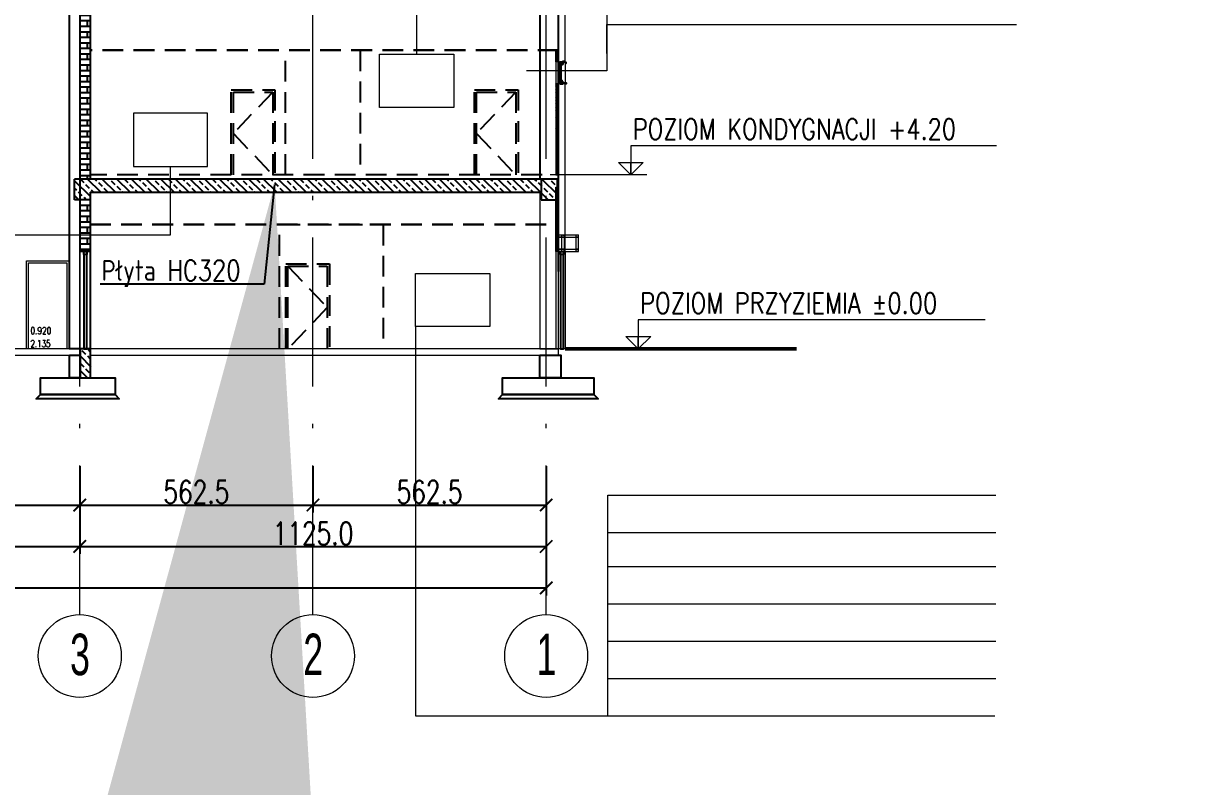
# Model space of a CAD drawing. Extents: x 6529560 to 6558080, y 5579316 to 5588131.
# Drawn here: x 6543811.01 to 6543839.44, y 5579474.4 to 5579492.81 of the extents above; entities that cross this region are included whole.
import ezdxf

# ---------------------------------------------------------------- set-up
doc = ezdxf.new("R2010")
doc.units = 0
doc.header["$MEASUREMENT"] = 0
doc.header["$PDSIZE"] = -5
for name, pattern in [('ACAD_ISO02W100', [15, 12, -3]), ('ACAD_ISO10W100', [18, 12, -3, 0, -3]), ('DASHED', [0.75, 0.5, -0.25]), ('GR_HIDDEN', [0.004, 0.003, -0.001]), ('GR_SOLID', [0]), ('HIDDEN', [0.375, 0.25, -0.125])]:
    doc.linetypes.add(name, pattern=pattern)
doc.layers.get('0').update_dxf_attribs({"color": 2, "linetype": 'CONTINUOUS', "lineweight": 5})
doc.layers.get('Defpoints').update_dxf_attribs({"linetype": 'CONTINUOUS'})
for name, color, linetype, lineweight in [('arch_dźwigar', 253, 'CONTINUOUS', 13), ('arch_linie widokowe', 4, 'CONTINUOUS', 13), ('arch_linie widokowe elewacje', 150, 'GR_SOLID', 13), ('arch_opisy', 20, 'CONTINUOUS', 13), ('arch_osie', 181, 'CONTINUOUS', 5), ('arch_sciany dzialowe cienkie na hali', 52, 'CONTINUOUS', 15), ('arch_sciany dzilowe cienkie na hali', 42, 'CONTINUOUS', 15), ('arch_sciany murowane wewnetrzne', 20, 'CONTINUOUS', 25), ('arch_wymiary', 2, 'CONTINUOUS', 13), ('BODENPLATTE_N6', 3, 'GR_SOLID', 18), ('FENSTER_N1', 7, 'GR_HIDDEN', 13), ('STRICHART_0_N4', 4, 'GR_SOLID', 50), ('STUETZE_N8', 7, 'GR_SOLID', 18), ('W_BETON_N6', 94, 'GR_SOLID', 18)]:
    doc.layers.add(name, color=color, linetype=linetype, lineweight=lineweight)
for name, color, linetype in [('arch_osie opisy', 1, 'CONTINUOUS'), ('KONS_KW_010T', 2, 'CONTINUOUS'), ('KONS_KW_100L', 1, 'DASHED'), ('KONS_KW_304L', 4, 'CONTINUOUS'), ('KONS_KW_309H', 9, 'CONTINUOUS'), ('P', 9, 'HIDDEN'), ('T', 9, 'CONTINUOUS'), ('Tore-Türen_Schnitt', 9, 'CONTINUOUS'), ('Wandbl-Schnitt', 7, 'CONTINUOUS'), ('Zb', 2, 'CONTINUOUS')]:
    doc.layers.add(name, color=color, linetype=linetype)
doc.styles.add('GR_STANDARD', font='simplex.shx')
doc.styles.add('ROMAN', font='romans.shx', dxfattribs={"width": 0.8})
doc.styles.add('ROMANS', font='romans.shx', dxfattribs={"width": 0.8})
doc.styles.get("Standard").update_dxf_attribs({"font": 'arial.ttf', "width": 0.75})
doc.styles.add('styl1', font='romans.shx', dxfattribs={"width": 0.75})
doc.dimstyles.new('D-GB-50', dxfattribs={"dimscale": 50, "dimtxt": 2.5, "dimasz": 2.5, "dimexe": 1, "dimexo": 2, "dimtad": 1, "dimdec": 0, "dimtxsty": 'ROMANS', "dimblk": 'OBLIQUE', "dimcen": 2.5, "dimdle": 1, "dimclrd": 256, "dimclre": 256, "dimclrt": 2, "dimadec": 0, "dimazin": 0, "dimtfac": 1, "dimtdec": 0, "dimtix": 1, "dimtmove": 2, "dimatfit": 3, "dimfxl": 1, "dimarcsym": 0})
doc.dimstyles.new('wymiary hala', dxfattribs={"dimtxt": 0.55, "dimasz": 0.3, "dimexe": 0.18, "dimexo": 0.0625, "dimgap": 0.04, "dimtad": 1, "dimtoh": 1, "dimdec": 1, "dimlfac": 100, "dimzin": 0, "dimdsep": 46, "dimtxsty": 'styl1', "dimblk": 'ARCHTICK', "dimcen": 0.09, "dimadec": 0, "dimazin": 0, "dimtfac": 1, "dimtdec": 1, "dimtofl": 0, "dimtmove": 0, "dimatfit": 3, "dimldrblk": 'ARCHTICK', "dimfxl": 1, "dimtolj": 1, "dimtzin": 0, "dimarcsym": 0})

# ---------------------------------------------------------------- blocks, each defined once
blk = doc.blocks.new('_OBLIQUE')
at = {"color": 0, "linetype": 'ByBlock', "lineweight": -2}
blk.add_line((-0.5, -0.5), (0.5, 0.5), dxfattribs=at)
blk = doc.blocks.new('_ArchTick')
at = {"color": 0, "linetype": 'ByBlock', "const_width": 0.15}
blk.add_lwpolyline([(-0.5, -0.5), (0.5, 0.5)], dxfattribs=at)
blk = doc.blocks.new('*D728')
at = {"layer": 'arch_wymiary', "color": 0, "lineweight": -2, "transparency": 16777216}
for p, q in [((6543722.285, 5579482.126), (6543722.285, 5579479.008)), ((6543823.615, 5579482.126), (6543823.615, 5579479.008)), ((6543722.285, 5579479.188), (6543823.615, 5579479.188))]:
    blk.add_line(p, q, dxfattribs=at)
at = {"layer": 'Defpoints', "color": 0, "transparency": 16777216}
for p in [(6543722.285, 5579482.188), (6543823.615, 5579482.188), (6543823.615, 5579479.188)]:
    blk.add_point(p, dxfattribs=at)
at = {"layer": 'arch_wymiary', "color": 0, "lineweight": -2, "transparency": 16777216, "xscale": 0.3, "yscale": 0.3, "zscale": 0.3, "rotation": 180}
blk.add_blockref('_ArchTick', (6543722.285, 5579479.188), dxfattribs=at)
at = {"layer": 'arch_wymiary', "color": 0, "lineweight": -2, "transparency": 16777216, "xscale": 0.3, "yscale": 0.3, "zscale": 0.3}
blk.add_blockref('_ArchTick', (6543823.615, 5579479.188), dxfattribs=at)
at = {"layer": 'arch_wymiary', "color": 0, "transparency": 16777216, "insert": (6543772.95, 5579479.503), "char_height": 0.55, "attachment_point": 5, "style": 'styl1'}
blk.add_mtext('\\A1;10133.0', dxfattribs=at)
blk = doc.blocks.new('*D732')
at = {"layer": 'arch_wymiary', "color": 0, "lineweight": -2, "transparency": 16777216}
for p, q in [((6543789.865, 5579482.126), (6543789.865, 5579480.008)), ((6543812.365, 5579482.126), (6543812.365, 5579480.008)), ((6543789.865, 5579480.188), (6543812.365, 5579480.188))]:
    blk.add_line(p, q, dxfattribs=at)
at = {"layer": 'Defpoints', "color": 0, "transparency": 16777216}
for p in [(6543789.865, 5579482.188), (6543812.365, 5579482.188), (6543812.365, 5579480.188)]:
    blk.add_point(p, dxfattribs=at)
at = {"layer": 'arch_wymiary', "color": 0, "lineweight": -2, "transparency": 16777216, "xscale": 0.3, "yscale": 0.3, "zscale": 0.3, "rotation": 180}
blk.add_blockref('_ArchTick', (6543789.865, 5579480.188), dxfattribs=at)
at = {"layer": 'arch_wymiary', "color": 0, "lineweight": -2, "transparency": 16777216, "xscale": 0.3, "yscale": 0.3, "zscale": 0.3}
blk.add_blockref('_ArchTick', (6543812.365, 5579480.188), dxfattribs=at)
at = {"layer": 'arch_wymiary', "color": 0, "transparency": 16777216, "insert": (6543801.115, 5579480.503), "char_height": 0.55, "attachment_point": 5, "style": 'styl1'}
blk.add_mtext('\\A1;2250.0', dxfattribs=at)
blk = doc.blocks.new('*D733')
at = {"layer": 'arch_wymiary', "color": 0, "lineweight": -2, "transparency": 16777216}
for p, q in [((6543812.365, 5579482.126), (6543812.365, 5579480.008)), ((6543823.615, 5579482.126), (6543823.615, 5579480.008)), ((6543812.365, 5579480.188), (6543823.615, 5579480.188))]:
    blk.add_line(p, q, dxfattribs=at)
at = {"layer": 'Defpoints', "color": 0, "transparency": 16777216}
for p in [(6543812.365, 5579482.188), (6543823.615, 5579482.188), (6543823.615, 5579480.188)]:
    blk.add_point(p, dxfattribs=at)
at = {"layer": 'arch_wymiary', "color": 0, "lineweight": -2, "transparency": 16777216, "xscale": 0.3, "yscale": 0.3, "zscale": 0.3, "rotation": 180}
blk.add_blockref('_ArchTick', (6543812.365, 5579480.188), dxfattribs=at)
at = {"layer": 'arch_wymiary', "color": 0, "lineweight": -2, "transparency": 16777216, "xscale": 0.3, "yscale": 0.3, "zscale": 0.3}
blk.add_blockref('_ArchTick', (6543823.615, 5579480.188), dxfattribs=at)
at = {"layer": 'arch_wymiary', "color": 0, "transparency": 16777216, "insert": (6543817.99, 5579480.503), "char_height": 0.55, "attachment_point": 5, "style": 'styl1'}
blk.add_mtext('\\A1;1125.0', dxfattribs=at)
blk = doc.blocks.new('*D749')
at = {"layer": 'arch_wymiary', "color": 0, "lineweight": -2, "transparency": 16777216}
for p, q in [((6543806.74, 5579482.126), (6543806.74, 5579481.008)), ((6543812.365, 5579482.063), (6543812.365, 5579481.008)), ((6543806.74, 5579481.188), (6543812.365, 5579481.188))]:
    blk.add_line(p, q, dxfattribs=at)
at = {"layer": 'Defpoints', "color": 0, "transparency": 16777216}
for p in [(6543806.74, 5579482.188), (6543812.365, 5579482.126), (6543812.365, 5579481.188)]:
    blk.add_point(p, dxfattribs=at)
at = {"layer": 'arch_wymiary', "color": 0, "lineweight": -2, "transparency": 16777216, "xscale": 0.3, "yscale": 0.3, "zscale": 0.3, "rotation": 180}
blk.add_blockref('_ArchTick', (6543806.74, 5579481.188), dxfattribs=at)
at = {"layer": 'arch_wymiary', "color": 0, "lineweight": -2, "transparency": 16777216, "xscale": 0.3, "yscale": 0.3, "zscale": 0.3}
blk.add_blockref('_ArchTick', (6543812.365, 5579481.188), dxfattribs=at)
at = {"layer": 'arch_wymiary', "color": 0, "transparency": 16777216, "insert": (6543809.553, 5579481.503), "char_height": 0.55, "attachment_point": 5, "style": 'styl1'}
blk.add_mtext('\\A1;562.5', dxfattribs=at)
blk = doc.blocks.new('*D750')
at = {"layer": 'arch_wymiary', "color": 0, "lineweight": -2, "transparency": 16777216}
for p, q in [((6543812.365, 5579482.063), (6543812.365, 5579481.008)), ((6543817.99, 5579482.126), (6543817.99, 5579481.008)), ((6543812.365, 5579481.188), (6543817.99, 5579481.188))]:
    blk.add_line(p, q, dxfattribs=at)
at = {"layer": 'Defpoints', "color": 0, "transparency": 16777216}
for p in [(6543817.99, 5579482.188), (6543812.365, 5579482.126), (6543817.99, 5579481.188)]:
    blk.add_point(p, dxfattribs=at)
at = {"layer": 'arch_wymiary', "color": 0, "lineweight": -2, "transparency": 16777216, "xscale": 0.3, "yscale": 0.3, "zscale": 0.3, "rotation": 180}
blk.add_blockref('_ArchTick', (6543812.365, 5579481.188), dxfattribs=at)
at = {"layer": 'arch_wymiary', "color": 0, "lineweight": -2, "transparency": 16777216, "xscale": 0.3, "yscale": 0.3, "zscale": 0.3}
blk.add_blockref('_ArchTick', (6543817.99, 5579481.188), dxfattribs=at)
at = {"layer": 'arch_wymiary', "color": 0, "transparency": 16777216, "insert": (6543815.178, 5579481.503), "char_height": 0.55, "attachment_point": 5, "style": 'styl1'}
blk.add_mtext('\\A1;562.5', dxfattribs=at)
blk = doc.blocks.new('*D751')
at = {"layer": 'arch_wymiary', "color": 0, "lineweight": -2, "transparency": 16777216}
for p, q in [((6543817.99, 5579482.126), (6543817.99, 5579481.008)), ((6543823.615, 5579482.126), (6543823.615, 5579481.008)), ((6543817.99, 5579481.188), (6543823.615, 5579481.188))]:
    blk.add_line(p, q, dxfattribs=at)
at = {"layer": 'Defpoints', "color": 0, "transparency": 16777216}
for p in [(6543817.99, 5579482.188), (6543823.615, 5579482.188), (6543823.615, 5579481.188)]:
    blk.add_point(p, dxfattribs=at)
at = {"layer": 'arch_wymiary', "color": 0, "lineweight": -2, "transparency": 16777216, "xscale": 0.3, "yscale": 0.3, "zscale": 0.3, "rotation": 180}
blk.add_blockref('_ArchTick', (6543817.99, 5579481.188), dxfattribs=at)
at = {"layer": 'arch_wymiary', "color": 0, "lineweight": -2, "transparency": 16777216, "xscale": 0.3, "yscale": 0.3, "zscale": 0.3}
blk.add_blockref('_ArchTick', (6543823.615, 5579481.188), dxfattribs=at)
at = {"layer": 'arch_wymiary', "color": 0, "transparency": 16777216, "insert": (6543820.803, 5579481.503), "char_height": 0.55, "attachment_point": 5, "style": 'styl1'}
blk.add_mtext('\\A1;562.5', dxfattribs=at)

msp = doc.modelspace()

# ---------------------------------------------------------------- hatches: boundary and pattern name
at = {"layer": 'arch_sciany dzilowe cienkie na hali'}
h = msp.add_hatch(dxfattribs=at)
h.set_pattern_fill('ANSI31', color=256, scale=0.2)
h.set_pattern_definition([(45, (33.69153, 249.91972), (-0.01767766954077, 0.01767766954077), [])])
h.paths.add_polyline_path([(6543823.9152, 5579491.8849), (6543823.8452, 5579491.8849), (6543823.8452, 5579492.1549), (6543823.9152, 5579492.1549)])
h.paths.add_polyline_path([(6543823.9152, 5579491.3499), (6543823.8452, 5579491.3499), (6543823.8452, 5579489.1549), (6543823.9152, 5579489.1549)])
h.paths.add_polyline_path([(6543823.8452, 5579488.8549), (6543823.9152, 5579488.8549), (6543823.9152, 5579487.3068), (6543823.8452, 5579487.3068)])
at = {"layer": 'KONS_KW_309H'}
h = msp.add_hatch(dxfattribs=at)
h.set_pattern_fill('ANSI33', color=256, angle=90, style=0)
h.set_pattern_definition([(135, (6536933.73543, 5573839.35442), (-0.1767766954, -0.1767766954), []), (135, (6536933.73543, 5573839.5312), (-0.1767766954, -0.1767766954), [0.125, -0.0625])])
h.paths.add_polyline_path([(6543823.4902, 5579489.0549), (6543812.2395, 5579489.0549), (6543812.2395, 5579488.5549), (6543812.6152, 5579488.5549), (6543812.6152, 5579488.7349), (6543823.4902, 5579488.7349)])
h.paths.add_polyline_path([(6543823.8902, 5579489.0549), (6543823.4902, 5579489.0549), (6543823.4902, 5579488.5549), (6543823.8902, 5579488.5549)])
h = msp.add_hatch(dxfattribs=at)
h.set_pattern_fill('ANSI33', color=256, angle=90, style=0)
h.set_pattern_definition([(135, (6536990.21404, 5573633.11772), (-0.1767766954, -0.1767766954), []), (135, (6536990.21404, 5573633.2945), (-0.1767766954, -0.1767766954), [0.125, -0.0625])])
h.paths.add_polyline_path([(6543812.6152, 5579484.9549), (6543812.3745, 5579484.9549), (6543812.3745, 5579484.2549), (6543812.647, 5579484.2549)])
at = {"layer": 'P'}
h = msp.add_hatch(dxfattribs=at)
h.set_pattern_fill('AR-BRSTD', color=256, scale=0.05, style=0)
h.set_pattern_definition([(0, (6536960.94851, 5573841.10454), (0, 0.13335), []), (90, (6536960.94851, 5573841.10454), (-0.2, 0.13335), [0.13335, -0.13335])])
h.paths.add_polyline_path([(6543812.6152, 5579494.5049), (6543812.3751, 5579494.5049), (6543812.3752, 5579489.0549), (6543812.6152, 5579489.0549)])
h = msp.add_hatch(dxfattribs=at)
h.set_pattern_fill('AR-BRSTD', color=256, scale=0.05, style=0)
h.set_pattern_definition([(0, (6536960.94851, 5573835.31954), (0, 0.13335), []), (90, (6536960.94851, 5573835.31954), (-0.2, 0.13335), [0.13335, -0.13335])])
h.paths.add_polyline_path([(6543812.6152, 5579488.5549), (6543812.3752, 5579488.5549), (6543812.3752, 5579487.3048), (6543812.6152, 5579487.3048)])

# ---------------------------------------------------------------- linework, layer by layer
at = {"color": 1}
msp.add_line((6543826.0425, 5579489.1549, 0.0224), (6543823.7102, 5579489.1549, 0.0224), dxfattribs=at)
at = {"color": 1, "extrusion": (0, 0, -1)}
for points in [[(-6543834.4733, 5579489.8549), (-6543825.656, 5579489.8549), (-6543825.656, 5579489.1549)], [(-6543834.1995, 5579485.6549), (-6543825.8354, 5579485.6549), (-6543825.8354, 5579484.9549)]]:
    msp.add_lwpolyline(points, dxfattribs=at)
at = {"color": 1}
for points in [[(6543825.656, 5579489.4549), (6543825.656, 5579489.1549), (6543825.356, 5579489.4549), (6543825.656, 5579489.4549)], [(6543825.656, 5579489.4549), (6543825.956, 5579489.4549), (6543825.656, 5579489.1549), (6543825.656, 5579489.4549)], [(6543825.8354, 5579485.2549), (6543825.8354, 5579484.9549), (6543825.5354, 5579485.2549), (6543825.8354, 5579485.2549)], [(6543825.8354, 5579485.2549), (6543826.1354, 5579485.2549), (6543825.8354, 5579484.9549), (6543825.8354, 5579485.2549)]]:
    msp.add_lwpolyline(points, dxfattribs=at)
at = {"layer": 'arch_dźwigar', "color": 3}
for p, q in [((6543823.9152, 5579487.7049, 0.0224), (6543824.3981, 5579487.7049, -7.4948)), ((6543824.3981, 5579487.6464, -7.4948), (6543823.9152, 5579487.6464, 0.0224)), ((6543823.9887, 5579487.7025, 0.0224), (6543823.9884, 5579487.701, 0.0224)), ((6543823.9884, 5579487.701, 0.0224), (6543823.9884, 5579487.6503, 0.0224)), ((6543823.9884, 5579487.6503, 0.0224), (6543823.9887, 5579487.6488, 0.0224)), ((6543823.9884, 5579487.6464, 0.0224), (6543823.9884, 5579487.3634, 0.0224)), ((6543823.9895, 5579487.7037, 0.0224), (6543823.9887, 5579487.7025, 0.0224)), ((6543823.9887, 5579487.6488, 0.0224), (6543823.9895, 5579487.6475, 0.0224)), ((6543823.9908, 5579487.7046, 0.0224), (6543823.9895, 5579487.7037, 0.0224)), ((6543823.9895, 5579487.6475, 0.0224), (6543823.9908, 5579487.6466, 0.0224)), ((6543823.9903, 5579487.701, 0.0224), (6543823.9905, 5579487.7017, 0.0224)), ((6543823.9903, 5579487.6503, 0.0224), (6543823.9903, 5579487.701, 0.0224)), ((6543823.9905, 5579487.6495, 0.0224), (6543823.9903, 5579487.6503, 0.0224)), ((6543823.9905, 5579487.7017, 0.0224), (6543823.9909, 5579487.7024, 0.0224)), ((6543823.9909, 5579487.6489, 0.0224), (6543823.9905, 5579487.6495, 0.0224)), ((6543823.9923, 5579487.7049, 0.0224), (6543823.9908, 5579487.7046, 0.0224)), ((6543823.9908, 5579487.6466, 0.0224), (6543823.9923, 5579487.6464, 0.0224)), ((6543823.9909, 5579487.7024, 0.0224), (6543823.9915, 5579487.7028, 0.0224)), ((6543823.9915, 5579487.6485, 0.0224), (6543823.9909, 5579487.6489, 0.0224)), ((6543823.9915, 5579487.7028, 0.0224), (6543823.9923, 5579487.7029, 0.0224)), ((6543823.9923, 5579487.6483, 0.0224), (6543823.9915, 5579487.6485, 0.0224)), ((6543824.0176, 5579487.7029, 0.0224), (6543823.9923, 5579487.7029, 0.0224)), ((6543824.0176, 5579487.6483, 0.0224), (6543823.9923, 5579487.6483, 0.0224)), ((6543824.0176, 5579487.7029, 0.0224), (6543824.043, 5579487.7029, 0.0224)), ((6543824.0176, 5579487.6483, 0.0224), (6543824.043, 5579487.6483, 0.0224)), ((6543824.043, 5579487.7049, 0.0224), (6543824.0445, 5579487.7046, 0.0224)), ((6543824.0438, 5579487.7028, 0.0224), (6543824.043, 5579487.7029, 0.0224)), ((6543824.043, 5579487.6483, 0.0224), (6543824.0438, 5579487.6485, 0.0224)), ((6543824.0445, 5579487.6466, 0.0224), (6543824.043, 5579487.6464, 0.0224)), ((6543824.0444, 5579487.7024, 0.0224), (6543824.0438, 5579487.7028, 0.0224)), ((6543824.0438, 5579487.6485, 0.0224), (6543824.0444, 5579487.6489, 0.0224)), ((6543824.0448, 5579487.7017, 0.0224), (6543824.0444, 5579487.7024, 0.0224)), ((6543824.0444, 5579487.6489, 0.0224), (6543824.0448, 5579487.6495, 0.0224)), ((6543824.0445, 5579487.7046, 0.0224), (6543824.0458, 5579487.7037, 0.0224)), ((6543824.0458, 5579487.6475, 0.0224), (6543824.0445, 5579487.6466, 0.0224)), ((6543824.045, 5579487.701, 0.0224), (6543824.0448, 5579487.7017, 0.0224)), ((6543824.0448, 5579487.6495, 0.0224), (6543824.045, 5579487.6503, 0.0224)), ((6543824.045, 5579487.6503, 0.0224), (6543824.045, 5579487.701, 0.0224)), ((6543824.0458, 5579487.7037, 0.0224), (6543824.0466, 5579487.7025, 0.0224)), ((6543824.0466, 5579487.6488, 0.0224), (6543824.0458, 5579487.6475, 0.0224)), ((6543824.0466, 5579487.7025, 0.0224), (6543824.0469, 5579487.701, 0.0224)), ((6543824.0469, 5579487.6503, 0.0224), (6543824.0466, 5579487.6488, 0.0224)), ((6543824.0469, 5579487.701, 0.0224), (6543824.0469, 5579487.6503, 0.0224)), ((6543824.0469, 5579487.6464, 0.0224), (6543824.0469, 5579487.3049, 0.0224)), ((6543824.3396, 5579487.701, -7.4948), (6543824.3399, 5579487.7025, -7.4948)), ((6543824.3396, 5579487.6503, -7.4948), (6543824.3396, 5579487.701, -7.4948)), ((6543824.3396, 5579487.6503, -7.4948), (6543824.3399, 5579487.6488, -7.4948)), ((6543824.3396, 5579487.3049, -7.4948), (6543824.3396, 5579487.6464, -7.4948)), ((6543824.3399, 5579487.7025, -7.4948), (6543824.3407, 5579487.7037, -7.4948)), ((6543824.3407, 5579487.6475, -7.4948), (6543824.3399, 5579487.6488, -7.4948)), ((6543824.3407, 5579487.7037, -7.4948), (6543824.342, 5579487.7046, -7.4948)), ((6543824.3407, 5579487.6475, -7.4948), (6543824.342, 5579487.6466, -7.4948)), ((6543824.3415, 5579487.701, -7.4948), (6543824.3417, 5579487.7017, -7.4948)), ((6543824.3415, 5579487.6503, -7.4948), (6543824.3415, 5579487.701, -7.4948)), ((6543824.3417, 5579487.6495, -7.4948), (6543824.3415, 5579487.6503, -7.4948)), ((6543824.3421, 5579487.7024, -7.4948), (6543824.3417, 5579487.7017, -7.4948)), ((6543824.3417, 5579487.6495, -7.4948), (6543824.3421, 5579487.6489, -7.4948)), ((6543824.342, 5579487.7046, -7.4948), (6543824.3435, 5579487.7049, -7.4948)), ((6543824.3435, 5579487.6464, -7.4948), (6543824.342, 5579487.6466, -7.4948)), ((6543824.3427, 5579487.7028, -7.4948), (6543824.3421, 5579487.7024, -7.4948)), ((6543824.3421, 5579487.6489, -7.4948), (6543824.3427, 5579487.6485, -7.4948)), ((6543824.3435, 5579487.7029, -7.4948), (6543824.3427, 5579487.7028, -7.4948)), ((6543824.3427, 5579487.6485, -7.4948), (6543824.3435, 5579487.6483, -7.4948)), ((6543824.3942, 5579487.7029, -7.4948), (6543824.3435, 5579487.7029, -7.4948)), ((6543824.3942, 5579487.6483, -7.4948), (6543824.3435, 5579487.6483, -7.4948)), ((6543824.3942, 5579487.7049, -7.4948), (6543824.3957, 5579487.7046, -7.4948)), ((6543824.395, 5579487.7028, -7.4948), (6543824.3942, 5579487.7029, -7.4948)), ((6543824.395, 5579487.6485, -7.4948), (6543824.3942, 5579487.6483, -7.4948)), ((6543824.3957, 5579487.6466, -7.4948), (6543824.3942, 5579487.6464, -7.4948)), ((6543824.3956, 5579487.7024, -7.4948), (6543824.395, 5579487.7028, -7.4948)), ((6543824.3956, 5579487.6489, -7.4948), (6543824.395, 5579487.6485, -7.4948)), ((6543824.3956, 5579487.7024, -7.4948), (6543824.396, 5579487.7017, -7.4948)), ((6543824.396, 5579487.6495, -7.4948), (6543824.3956, 5579487.6489, -7.4948)), ((6543824.397, 5579487.7037, -7.4948), (6543824.3957, 5579487.7046, -7.4948)), ((6543824.3957, 5579487.6466, -7.4948), (6543824.397, 5579487.6475, -7.4948)), ((6543824.3962, 5579487.701, -7.4948), (6543824.396, 5579487.7017, -7.4948)), ((6543824.396, 5579487.6495, -7.4948), (6543824.3962, 5579487.6503, -7.4948)), ((6543824.3962, 5579487.6503, -7.4948), (6543824.3962, 5579487.701, -7.4948)), ((6543824.3978, 5579487.7025, -7.4948), (6543824.397, 5579487.7037, -7.4948)), ((6543824.397, 5579487.6475, -7.4948), (6543824.3978, 5579487.6488, -7.4948)), ((6543824.3978, 5579487.7025, -7.4948), (6543824.3981, 5579487.701, -7.4948)), ((6543824.3978, 5579487.6488, -7.4948), (6543824.3981, 5579487.6503, -7.4948)), ((6543824.3981, 5579487.3049, -7.4948), (6543824.3981, 5579487.7049, -7.4948)), ((6543823.9152, 5579487.3634, 0.0224), (6543824.3981, 5579487.3634, -7.4948)), ((6543823.9152, 5579487.3049, 0.0224), (6543824.3981, 5579487.3049, -7.4948)), ((6543823.9887, 5579487.361, 0.0224), (6543823.9884, 5579487.3595, 0.0224)), ((6543823.9884, 5579487.3595, 0.0224), (6543823.9884, 5579487.3088, 0.0224)), ((6543823.9884, 5579487.3088, 0.0224), (6543823.9887, 5579487.3073, 0.0224)), ((6543823.9895, 5579487.3623, 0.0224), (6543823.9887, 5579487.361, 0.0224)), ((6543823.9887, 5579487.3073, 0.0224), (6543823.9895, 5579487.306, 0.0224)), ((6543823.9908, 5579487.3631, 0.0224), (6543823.9895, 5579487.3623, 0.0224)), ((6543823.9895, 5579487.306, 0.0224), (6543823.9908, 5579487.3052, 0.0224)), ((6543823.9903, 5579487.3595, 0.0224), (6543823.9905, 5579487.3603, 0.0224)), ((6543823.9903, 5579487.3088, 0.0224), (6543823.9903, 5579487.3595, 0.0224)), ((6543823.9905, 5579487.308, 0.0224), (6543823.9903, 5579487.3088, 0.0224)), ((6543823.9905, 5579487.3603, 0.0224), (6543823.9909, 5579487.3609, 0.0224)), ((6543823.9909, 5579487.3074, 0.0224), (6543823.9905, 5579487.308, 0.0224)), ((6543823.9923, 5579487.3634, 0.0224), (6543823.9908, 5579487.3631, 0.0224)), ((6543823.9908, 5579487.3052, 0.0224), (6543823.9923, 5579487.3049, 0.0224)), ((6543823.9909, 5579487.3609, 0.0224), (6543823.9915, 5579487.3613, 0.0224)), ((6543823.9915, 5579487.307, 0.0224), (6543823.9909, 5579487.3074, 0.0224)), ((6543823.9915, 5579487.3613, 0.0224), (6543823.9923, 5579487.3615, 0.0224)), ((6543823.9923, 5579487.3068, 0.0224), (6543823.9915, 5579487.307, 0.0224)), ((6543824.043, 5579487.3615, 0.0224), (6543823.9923, 5579487.3615, 0.0224)), ((6543824.043, 5579487.3068, 0.0224), (6543823.9923, 5579487.3068, 0.0224)), ((6543824.0445, 5579487.3631, 0.0224), (6543824.043, 5579487.3634, 0.0224)), ((6543824.043, 5579487.3615, 0.0224), (6543824.0438, 5579487.3613, 0.0224)), ((6543824.0438, 5579487.307, 0.0224), (6543824.043, 5579487.3068, 0.0224)), ((6543824.043, 5579487.3049, 0.0224), (6543824.0445, 5579487.3052, 0.0224)), ((6543824.0438, 5579487.3613, 0.0224), (6543824.0444, 5579487.3609, 0.0224)), ((6543824.0444, 5579487.3074, 0.0224), (6543824.0438, 5579487.307, 0.0224)), ((6543824.0444, 5579487.3609, 0.0224), (6543824.0448, 5579487.3603, 0.0224)), ((6543824.0448, 5579487.308, 0.0224), (6543824.0444, 5579487.3074, 0.0224)), ((6543824.0458, 5579487.3623, 0.0224), (6543824.0445, 5579487.3631, 0.0224)), ((6543824.0445, 5579487.3052, 0.0224), (6543824.0458, 5579487.306, 0.0224)), ((6543824.0448, 5579487.3603, 0.0224), (6543824.045, 5579487.3595, 0.0224)), ((6543824.045, 5579487.3088, 0.0224), (6543824.0448, 5579487.308, 0.0224)), ((6543824.045, 5579487.3088, 0.0224), (6543824.045, 5579487.3595, 0.0224)), ((6543824.0466, 5579487.361, 0.0224), (6543824.0458, 5579487.3623, 0.0224)), ((6543824.0458, 5579487.306, 0.0224), (6543824.0466, 5579487.3073, 0.0224)), ((6543824.0469, 5579487.3595, 0.0224), (6543824.0466, 5579487.361, 0.0224)), ((6543824.0466, 5579487.3073, 0.0224), (6543824.0469, 5579487.3088, 0.0224)), ((6543824.3399, 5579487.361, -7.4948), (6543824.3396, 5579487.3595, -7.4948)), ((6543824.3396, 5579487.3088, -7.4948), (6543824.3399, 5579487.3073, -7.4948)), ((6543824.3399, 5579487.361, -7.4948), (6543824.3407, 5579487.3623, -7.4948)), ((6543824.3399, 5579487.3073, -7.4948), (6543824.3407, 5579487.306, -7.4948)), ((6543824.3407, 5579487.3623, -7.4948), (6543824.342, 5579487.3631, -7.4948)), ((6543824.342, 5579487.3052, -7.4948), (6543824.3407, 5579487.306, -7.4948)), ((6543824.3415, 5579487.3595, -7.4948), (6543824.3417, 5579487.3603, -7.4948)), ((6543824.3415, 5579487.3088, -7.4948), (6543824.3415, 5579487.3595, -7.4948)), ((6543824.3415, 5579487.3088, -7.4948), (6543824.3417, 5579487.308, -7.4948)), ((6543824.3417, 5579487.3603, -7.4948), (6543824.3421, 5579487.3609, -7.4948)), ((6543824.3421, 5579487.3074, -7.4948), (6543824.3417, 5579487.308, -7.4948)), ((6543824.342, 5579487.3631, -7.4948), (6543824.3435, 5579487.3634, -7.4948)), ((6543824.342, 5579487.3052, -7.4948), (6543824.3435, 5579487.3049, -7.4948)), ((6543824.3421, 5579487.3609, -7.4948), (6543824.3427, 5579487.3613, -7.4948)), ((6543824.3421, 5579487.3074, -7.4948), (6543824.3427, 5579487.307, -7.4948)), ((6543824.3427, 5579487.3613, -7.4948), (6543824.3435, 5579487.3615, -7.4948)), ((6543824.3427, 5579487.307, -7.4948), (6543824.3435, 5579487.3068, -7.4948)), ((6543824.3942, 5579487.3615, -7.4948), (6543824.3435, 5579487.3615, -7.4948)), ((6543824.3942, 5579487.3068, -7.4948), (6543824.3435, 5579487.3068, -7.4948)), ((6543824.3957, 5579487.3631, -7.4948), (6543824.3942, 5579487.3634, -7.4948)), ((6543824.3942, 5579487.3615, -7.4948), (6543824.395, 5579487.3613, -7.4948)), ((6543824.3942, 5579487.3068, -7.4948), (6543824.395, 5579487.307, -7.4948)), ((6543824.3942, 5579487.3049, -7.4948), (6543824.3957, 5579487.3052, -7.4948)), ((6543824.3956, 5579487.3609, -7.4948), (6543824.395, 5579487.3613, -7.4948)), ((6543824.3956, 5579487.3074, -7.4948), (6543824.395, 5579487.307, -7.4948)), ((6543824.396, 5579487.3603, -7.4948), (6543824.3956, 5579487.3609, -7.4948)), ((6543824.396, 5579487.308, -7.4948), (6543824.3956, 5579487.3074, -7.4948)), ((6543824.3957, 5579487.3631, -7.4948), (6543824.397, 5579487.3623, -7.4948)), ((6543824.3957, 5579487.3052, -7.4948), (6543824.397, 5579487.306, -7.4948)), ((6543824.3962, 5579487.3595, -7.4948), (6543824.396, 5579487.3603, -7.4948)), ((6543824.3962, 5579487.3088, -7.4948), (6543824.396, 5579487.308, -7.4948)), ((6543824.3962, 5579487.3088, -7.4948), (6543824.3962, 5579487.3595, -7.4948)), ((6543824.397, 5579487.3623, -7.4948), (6543824.3978, 5579487.361, -7.4948)), ((6543824.397, 5579487.306, -7.4948), (6543824.3978, 5579487.3073, -7.4948)), ((6543824.3978, 5579487.361, -7.4948), (6543824.3981, 5579487.3595, -7.4948)), ((6543824.3978, 5579487.3073, -7.4948), (6543824.3981, 5579487.3088, -7.4948))]:
    msp.add_line(p, q, dxfattribs=at)
at = {"layer": 'arch_dźwigar', "color": 1, "linetype": 'ACAD_ISO02W100'}
for p, q in [((6543823.9923, 5579487.7029, 0.0224), (6543823.9191, 5579487.7029, 0.0224)), ((6543823.9923, 5579487.6483, 0.0224), (6543823.9191, 5579487.6483, 0.0224)), ((6543823.9884, 5579487.7049, 0.0224), (6543823.9884, 5579487.701, 0.0224)), ((6543823.9884, 5579487.6503, 0.0224), (6543823.9884, 5579487.6464, 0.0224)), ((6543824.0469, 5579487.7049, 0.0224), (6543824.0469, 5579487.701, 0.0224)), ((6543824.0469, 5579487.6503, 0.0224), (6543824.0469, 5579487.6464, 0.0224)), ((6543823.9923, 5579487.3615, 0.0224), (6543823.9191, 5579487.3615, 0.0224)), ((6543823.9923, 5579487.3068, 0.0224), (6543823.9191, 5579487.3068, 0.0224)), ((6543823.9884, 5579487.3634, 0.0224), (6543823.9884, 5579487.3595, 0.0224)), ((6543823.9884, 5579487.3088, 0.0224), (6543823.9884, 5579487.3049, 0.0224)), ((6543824.0176, 5579487.3615, 0.0224), (6543824.0176, 5579487.3634, 0.0224)), ((6543824.0176, 5579487.3049, 0.0224), (6543824.0176, 5579487.3068, 0.0224))]:
    msp.add_line(p, q, dxfattribs=at)
at = {"layer": 'arch_linie widokowe', "elevation": 0.0224}
for points in [[(6543823.9152, 5579491.8849), (6543824.0752, 5579491.8849), (6543824.0752, 5579491.3499), (6543823.9152, 5579491.3499)], [(6543812.3752, 5579487.3048), (6543812.6152, 5579487.3048), (6543812.6152, 5579484.9549), (6543812.3752, 5579484.9549)], [(6543823.9152, 5579487.3048), (6543824.0752, 5579487.3048), (6543824.0752, 5579484.9549), (6543823.9152, 5579484.9549)]]:
    msp.add_lwpolyline(points, close=True, dxfattribs=at)
at = {"layer": 'arch_linie widokowe elewacje', "extrusion": (0, 0, -1)}
for points in [[(-6543812.1002, 5579484.9549), (-6543811.0802, 5579484.9549), (-6543811.0802, 5579487.0799), (-6543812.1002, 5579487.0799), (-6543812.1002, 5579484.9549)], [(-6543812.0502, 5579484.9549), (-6543811.1302, 5579484.9549), (-6543811.1302, 5579487.0299), (-6543812.0502, 5579487.0299), (-6543812.0502, 5579484.9549)]]:
    msp.add_lwpolyline(points, dxfattribs=at)
at = {"layer": 'arch_opisy'}
for points, elevation in [([(6543820.4931, 5579492.0663), (6543820.4931, 5579501.8686), (6543813.361, 5579501.8686)], -6.5181), ([(6543825.0753, 5579493.9039), (6543825.0753, 5579491.6638), (6543823.1434, 5579491.6638)], -6126.7462), ([(6543825.0753, 5579492.0814), (6543825.0753, 5579492.7838), (6543834.9567, 5579492.7838)], -6126.7462), ([(6543799.611, 5579489.375), (6543799.611, 5579487.7049), (6543814.554, 5579487.7049), (6543814.554, 5579489.3564)], -7.4948), ([(6543820.4638, 5579485.4939), (6543820.4638, 5579476.1015), (6543829.5701, 5579476.1015), (6543829.5701, 5579476.1015), (6543834.4401, 5579476.1015)], -1.7955), ([(6543825.1059, 5579480.5291), (6543825.1059, 5579481.4291), (6543834.4567, 5579481.4291)], -1.7955), ([(6543825.1059, 5579479.6291), (6543825.1059, 5579480.5291), (6543834.4567, 5579480.5291)], -1.7955), ([(6543825.1059, 5579478.8015), (6543825.1059, 5579479.7015), (6543834.4567, 5579479.7015)], -1.7955), ([(6543825.1059, 5579477.9015), (6543825.1059, 5579478.8015), (6543834.4567, 5579478.8015)], -1.7955), ([(6543825.1059, 5579477.0015), (6543825.1059, 5579477.9015), (6543834.4567, 5579477.9015)], -1.7955), ([(6543825.1059, 5579476.1015), (6543825.1059, 5579477.0015), (6543834.4567, 5579477.0015)], -1.7955)]:
    msp.add_lwpolyline(points, dxfattribs=dict(at, elevation=elevation))
for points, elevation in [([(6543819.5982, 5579492.0663), (6543821.3881, 5579492.0663), (6543821.3881, 5579490.7812), (6543819.5982, 5579490.7812)], -6.5181), ([(6543815.4489, 5579490.6415), (6543813.659, 5579490.6415), (6543813.659, 5579489.3564), (6543815.4489, 5579489.3564)], -7.4948), ([(6543820.4638, 5579486.779), (6543822.2536, 5579486.779), (6543822.2536, 5579485.4939), (6543820.4638, 5579485.4939)], -1.7955)]:
    msp.add_lwpolyline(points, close=True, dxfattribs=dict(at, elevation=elevation))
at = {"layer": 'arch_osie', "linetype": 'ACAD_ISO10W100', "ltscale": 0.3, "extrusion": (8.0265e-10, -4.94832e-09, 1), "elevation": 0}
for points in [[(6543812.3652, 5579478.5458), (6543812.3652, 5579500.3799)], [(6543817.9902, 5579478.5458), (6543817.9902, 5579500.3799)], [(6543823.6152, 5579478.5458), (6543823.6152, 5579500.3799)]]:
    msp.add_lwpolyline(points, dxfattribs=at)
at = {"layer": 'arch_osie'}
for centre in [(6543812.3652, 5579477.5458, 6.5405), (6543817.9902, 5579477.5458, 6.5405), (6543823.6152, 5579477.5458, 6.5405)]:
    msp.add_circle(centre, 1, dxfattribs=at)
at = {"layer": 'arch_sciany dzialowe cienkie na hali'}
for points, elevation in [([(6543823.9152, 5579491.8849), (6543823.8452, 5579491.8849), (6543823.8452, 5579492.1549), (6543823.9152, 5579492.1549)], 0.0224), ([(6543823.9152, 5579491.3499), (6543823.8452, 5579491.3499), (6543823.8452, 5579489.1549), (6543823.9152, 5579489.1549)], 0.0224), ([(6543823.8452, 5579488.8549), (6543823.9152, 5579488.8549), (6543823.9152, 5579487.3068), (6543823.8452, 5579487.3068)], -7.2799)]:
    msp.add_lwpolyline(points, close=True, dxfattribs=dict(at, elevation=elevation))
for points, elevation in [([(6543823.8802, 5579492.1549), (6543823.8802, 5579491.8849)], -7.3167), ([(6543823.8452, 5579491.8849), (6543823.8452, 5579491.3499)], 0.0224), ([(6543823.8802, 5579489.1549), (6543823.8802, 5579491.3499)], 0.0224), ([(6543823.8802, 5579488.8549), (6543823.8802, 5579487.3068)], -7.2799), ([(6543823.8452, 5579487.3068), (6543823.8452, 5579484.9549)], -7.2799)]:
    msp.add_lwpolyline(points, dxfattribs=dict(at, elevation=elevation))
at = {"layer": 'arch_sciany murowane wewnetrzne', "elevation": -7.3167}
msp.add_lwpolyline([(6543812.6152, 5579488.7349), (6543812.6152, 5579487.3048), (6543812.3752, 5579487.3048), (6543812.3752, 5579494.8049), (6543812.6152, 5579494.8049), (6543812.6152, 5579489.0549)], dxfattribs=at)
at = {"layer": 'BODENPLATTE_N6'}
for points in [[(6543812.6145, 5579484.8049), (6543823.9152, 5579484.8049), (6543823.9152, 5579484.9549), (6543721.9847, 5579484.9549)], [(6543721.9847, 5579484.9549), (6543721.9847, 5579484.8049), (6543812.3745, 5579484.8049)]]:
    msp.add_lwpolyline(points, dxfattribs=at)
at = {"layer": 'KONS_KW_100L'}
msp.add_line((6543823.5152, 5579489.1549, 0.0224), (6543812.6152, 5579489.1549, -7.3167), dxfattribs=at)
for points, elevation in [([(6543823.9152, 5579492.1674), (6543812.6152, 5579492.1674)], 0.0447), ([(6543823.9152, 5579492.1549), (6543812.6152, 5579492.1549)], 0.0447), ([(6543817.3302, 5579489.1549), (6543817.3302, 5579492.1549)], 0.0224), ([(6543819.1302, 5579492.1549), (6543819.1302, 5579489.1549)], 0.0224), ([(6543816.0198, 5579489.1549), (6543816.0198, 5579491.2049), (6543817.0698, 5579491.2049), (6543817.0698, 5579489.1549)], 7.3838), ([(6543816.0698, 5579489.1549), (6543816.0698, 5579491.1549), (6543817.0198, 5579491.1549), (6543817.0198, 5579489.1549)], 7.3838), ([(6543817.0198, 5579491.1549), (6543816.0698, 5579490.1549), (6543817.0198, 5579489.1549)], 7.3838), ([(6543821.8856, 5579489.1549), (6543821.8856, 5579491.2049), (6543822.9356, 5579491.2049), (6543822.9356, 5579489.1549)], 7.3838), ([(6543821.9356, 5579489.1549), (6543821.9356, 5579491.1549), (6543822.8856, 5579491.1549), (6543822.8856, 5579489.1549)], 7.3838), ([(6543822.8856, 5579491.1549), (6543821.9356, 5579490.1549), (6543822.8856, 5579489.1549)], 7.3838), ([(6543812.6152, 5579487.9674), (6543823.9152, 5579487.9674)], 0.0224), ([(6543812.6152, 5579487.9549), (6543823.9152, 5579487.9549)], 0.0224), ([(6543817.1852, 5579484.9549), (6543817.1852, 5579487.9549), (6543819.6852, 5579487.9549), (6543819.6852, 5579484.9549)], -14.6649), ([(6543817.3353, 5579484.9549), (6543817.3353, 5579487.0049), (6543818.3853, 5579487.0049), (6543818.3853, 5579484.9549)], -0.0145), ([(6543817.3853, 5579484.9549), (6543817.3853, 5579486.9549), (6543818.3353, 5579486.9549), (6543818.3353, 5579484.9549)], -0.0145), ([(6543817.3853, 5579486.9549), (6543818.3353, 5579485.9549), (6543817.3853, 5579484.9549)], -0.0145)]:
    msp.add_lwpolyline(points, dxfattribs=dict(at, elevation=elevation))
at = {"layer": 'KONS_KW_304L'}
for p, q in [((6543823.8902, 5579489.0549, -0.1207), (6543812.2395, 5579489.0549, -7.4015)), ((6543812.2395, 5579488.5549, -7.3167), (6543812.2395, 5579489.0549, -7.4015)), ((6543823.4902, 5579489.0549, -0.1207), (6543823.4902, 5579488.5549, -0.1207)), ((6543823.8902, 5579488.5549, -0.1207), (6543823.8902, 5579489.0549, -0.1207)), ((6543812.6152, 5579488.7349, 0.0224), (6543823.4902, 5579488.7349, -0.1207)), ((6543812.6152, 5579488.7349, -7.3167), (6543812.6152, 5579488.5549, -7.3167)), ((6543812.6152, 5579488.5549, -7.3167), (6543812.2395, 5579488.5549, -7.3167)), ((6543823.4902, 5579488.5549, -0.1207), (6543823.8902, 5579488.5549, -0.1207))]:
    msp.add_line(p, q, dxfattribs=at)
at = {"layer": 'STRICHART_0_N4'}
msp.add_line((6543829.6564, 5579484.9549, 0.0224), (6543824.0752, 5579484.9549, 0.0224), dxfattribs=at)
at = {"layer": 'STUETZE_N8'}
msp.add_lwpolyline([(6543823.4652, 5579488.7349), (6543823.4652, 5579484.9549), (6543823.9152, 5579484.9549), (6543823.9152, 5579486.8234)], dxfattribs=at)
at = {"layer": 'T'}
for points, elevation in [([(6543813.2153, 5579483.8549), (6543813.3153, 5579483.7549), (6543811.3153, 5579483.7549), (6543811.4153, 5579483.8549), (6543813.2153, 5579483.8549)], -6.5181), ([(6543824.7653, 5579483.8549), (6543824.8653, 5579483.7549), (6543822.4653, 5579483.7549), (6543822.5653, 5579483.8549), (6543824.7653, 5579483.8549)], -13.8572)]:
    msp.add_lwpolyline(points, dxfattribs=dict(at, elevation=elevation))
at = {"layer": 'Tore-Türen_Schnitt'}
for p, q in [((6543823.9581, 5579491.4349, 0.022), (6543823.9581, 5579491.7999, 0.0224)), ((6543823.9631, 5579491.4349, 0.022), (6543823.9631, 5579491.7999, 0.0224)), ((6543823.9731, 5579491.4349, 0.022), (6543823.9731, 5579491.7999, 0.0224)), ((6543823.9781, 5579491.4349, 0.022), (6543823.9781, 5579491.7999, 0.0224))]:
    msp.add_line(p, q, dxfattribs=at)
for points, elevation in [([(6543823.9981, 5579491.7999), (6543823.9331, 5579491.7999), (6543823.9331, 5579491.8649), (6543823.9981, 5579491.8649)], 0.022), ([(6543824.0181, 5579491.8199), (6543823.9531, 5579491.8199), (6543823.9531, 5579491.8849), (6543824.0181, 5579491.8849)], 0.022), ([(6543823.9981, 5579491.4349), (6543823.9331, 5579491.4349), (6543823.9331, 5579491.3699), (6543823.9981, 5579491.3699)], 0.022), ([(6543824.0181, 5579491.4149), (6543823.9531, 5579491.4149), (6543823.9531, 5579491.3499), (6543824.0181, 5579491.3499)], 0.022), ([(6543812.4622, 5579487.3048), (6543812.5322, 5579487.3048), (6543812.5322, 5579487.2348), (6543812.4622, 5579487.2348)], 0.0224), ([(6543823.9637, 5579487.3048), (6543824.0337, 5579487.3048), (6543824.0337, 5579487.2348), (6543823.9637, 5579487.2348)], 0.0224), ([(6543812.5322, 5579487.2348), (6543812.4622, 5579487.2348), (6543812.4623, 5579484.9549), (6543812.5323, 5579484.9549)], 0.0224), ([(6543824.0337, 5579487.2348), (6543823.9637, 5579487.2348), (6543823.9638, 5579484.9549), (6543824.0338, 5579484.9549)], 0.0224)]:
    msp.add_lwpolyline(points, close=True, dxfattribs=dict(at, elevation=elevation))
at = {"layer": 'Tore-Türen_Schnitt', "elevation": 0.022}
msp.add_lwpolyline([(6543824.0181, 5579491.3849), (6543824.0981, 5579491.3749), (6543824.0981, 5579491.3549), (6543824.0931, 5579491.3549), (6543824.0931, 5579491.3699), (6543824.0181, 5579491.3799), (6543824.0181, 5579491.3849)], dxfattribs=at)
at = {"layer": 'W_BETON_N6'}
for points, elevation in [([(6543823.9152, 5579491.8849), (6543824.0752, 5579491.8849), (6543824.0752, 5579494.4549), (6543823.9152, 5579494.4549)], 0.0224), ([(6543823.9152, 5579487.3048), (6543824.0752, 5579487.3048), (6543824.0752, 5579491.3499), (6543823.9152, 5579491.3499)], 7.3615)]:
    msp.add_lwpolyline(points, close=True, dxfattribs=dict(at, elevation=elevation))
at = {"layer": 'Wandbl-Schnitt', "elevation": 0.0224}
msp.add_lwpolyline([(6543824.0251, 5579491.9129), (6543824.0251, 5579491.8829), (6543824.0851, 5579491.8729), (6543824.0851, 5579491.8429), (6543824.0701, 5579491.8579)], dxfattribs=at)
at = {"layer": 'Zb'}
for p, q in [((6543812.3745, 5579484.9549, 17.3497), (6543812.3745, 5579484.2549, 13.8651)), ((6543812.6145, 5579484.9878, 17.3497), (6543812.6145, 5579484.2549, 13.8651))]:
    msp.add_line(p, q, dxfattribs=at)
for points, elevation in [([(6543812.6152, 5579488.7349), (6543812.6152, 5579484.9549), (6543812.1152, 5579484.9549), (6543812.1152, 5579496.1239), (6543812.6152, 5579496.1239), (6543812.6152, 5579489.0549)], 0.0224), ([(6543812.3745, 5579484.2549), (6543813.2153, 5579484.2549), (6543813.2153, 5579483.8549), (6543811.4153, 5579483.8549), (6543811.4153, 5579484.2549), (6543812.3745, 5579484.2549)], -6.5181)]:
    msp.add_lwpolyline(points, dxfattribs=dict(at, elevation=elevation))
msp.add_lwpolyline([(6543823.9152, 5579486.8234), (6543823.9152, 5579493.6583), (6543823.4652, 5579493.6583), (6543823.4652, 5579489.0549)], dxfattribs=at)
at = {"layer": 'Zb', "extrusion": (0, 0, -1)}
for points in [[(-6543812.3745, 5579484.2549), (-6543812.1152, 5579484.2549), (-6543812.1152, 5579484.8049)], [(-6543812.1152, 5579484.8049), (-6543812.3745, 5579484.8049)], [(-6543812.6145, 5579484.8049), (-6543812.6145, 5579484.2549)], [(-6543823.4652, 5579484.8049), (-6543823.9645, 5579484.8049), (-6543823.9645, 5579484.2549), (-6543823.4652, 5579484.2549), (-6543823.4652, 5579484.8049)]]:
    msp.add_lwpolyline(points, dxfattribs=at)
at = {"layer": 'Zb', "elevation": -13.8572}
msp.add_lwpolyline([(6543824.7653, 5579483.8549), (6543822.5653, 5579483.8549), (6543822.5653, 5579484.2549), (6543824.7653, 5579484.2549)], close=True, dxfattribs=at)

# ---------------------------------------------------------------- texts
at = {"layer": 'arch_osie opisy', "char_height": 1, "width": 1.5, "attachment_point": 1}
for s, insert in [('{\\fArial Narrow|b0|i0|c238|p34;3}', (6543812.1321, 5579478.0839, 6.5405)), ('{\\fArial Narrow|b0|i0|c238|p34;2}', (6543817.7571, 5579478.0839, 6.5405)), ('{\\fArial Narrow|b0|i0|c238|p34;1}', (6543823.3821, 5579478.0839, 6.5405))]:
    msp.add_mtext(s, dxfattribs=dict(at, insert=insert))
at = {"layer": 'FENSTER_N1', "style": 'GR_STANDARD'}
for s, width, p in [('0.920', 0.744444, (6543811.1757, 5579485.3076, 0)), ('2.135', 0.716667, (6543811.1757, 5579484.9951, 0))]:
    msp.add_text(s, height=0.175, dxfattribs=dict(at, width=width)).set_placement(p)
at = {"layer": 'KONS_KW_010T', "style": 'ROMAN', "width": 0.8}
for s, p in [('POZIOM KONDYGNACJI +4.20', (6543825.7009, 5579490.0079, 0.0224)), ('Płyta HC320', (6543812.891, 5579486.6001, -6.5181)), ('POZIOM PRZYZIEMIA %%P0.00', (6543825.8802, 5579485.8079, 0.0224))]:
    msp.add_text(s, height=0.5, dxfattribs=at).set_placement(p)

# ---------------------------------------------------------------- dimensions: what is measured, and where the dimension line sits
at = {"layer": 'arch_wymiary'}
dim = msp.add_linear_dim(base=(6543823.6152, 5579479.1883), p1=(6543722.2848, 5579482.1883, 6.5036), p2=(6543823.6152, 5579482.1883, 6.5405), dimstyle='wymiary hala', dxfattribs=at)
dim.commit()
dim.dimension.update_dxf_attribs({"geometry": '*D728', "text_midpoint": (6543772.95, 5579479.5033)})
for base, p1, p2, picture, middle in [((6543812.3652, 5579480.1883), (6543789.8652, 5579482.1883, 6.5405), (6543812.3652, 5579482.1883, 6.5405), '*D732', (6543801.1152, 5579480.5033)), ((6543812.3652, 5579481.1883), (6543806.7402, 5579482.1883, 6.5405), (6543812.3652, 5579482.1258), '*D749', (6543809.5527, 5579481.5033)), ((6543823.6152, 5579480.1883), (6543812.3652, 5579482.1883, 6.5405), (6543823.6152, 5579482.1883), '*D733', (6543817.9902, 5579480.5033)), ((6543817.9902, 5579481.1883), (6543812.3652, 5579482.1258), (6543817.9902, 5579482.1883, 6.5405), '*D750', (6543815.1777, 5579481.5033)), ((6543823.6152, 5579481.1883), (6543817.9902, 5579482.1883, 6.5405), (6543823.6152, 5579482.1883, 6.5405), '*D751', (6543820.8027, 5579481.5033))]:
    dim = msp.add_linear_dim(base=base, p1=p1, p2=p2, dimstyle='wymiary hala', override={"dimtmove": 1}, dxfattribs=at)
    dim.commit()
    dim.dimension.update_dxf_attribs({"geometry": picture, "text_midpoint": middle})

# ---------------------------------------------------------------- leaders
at = {"color": 1}
msp.add_leader([(6543817.0655, 5579488.9256, -6.5181), (6543816.8143, 5579486.5176, -6.5181), (6543812.8581, 5579486.5176, -6.5181)], dimstyle='D-GB-50', override={"dimclrd": 0}, dxfattribs=at)

doc.saveas('drawing.dxf')
